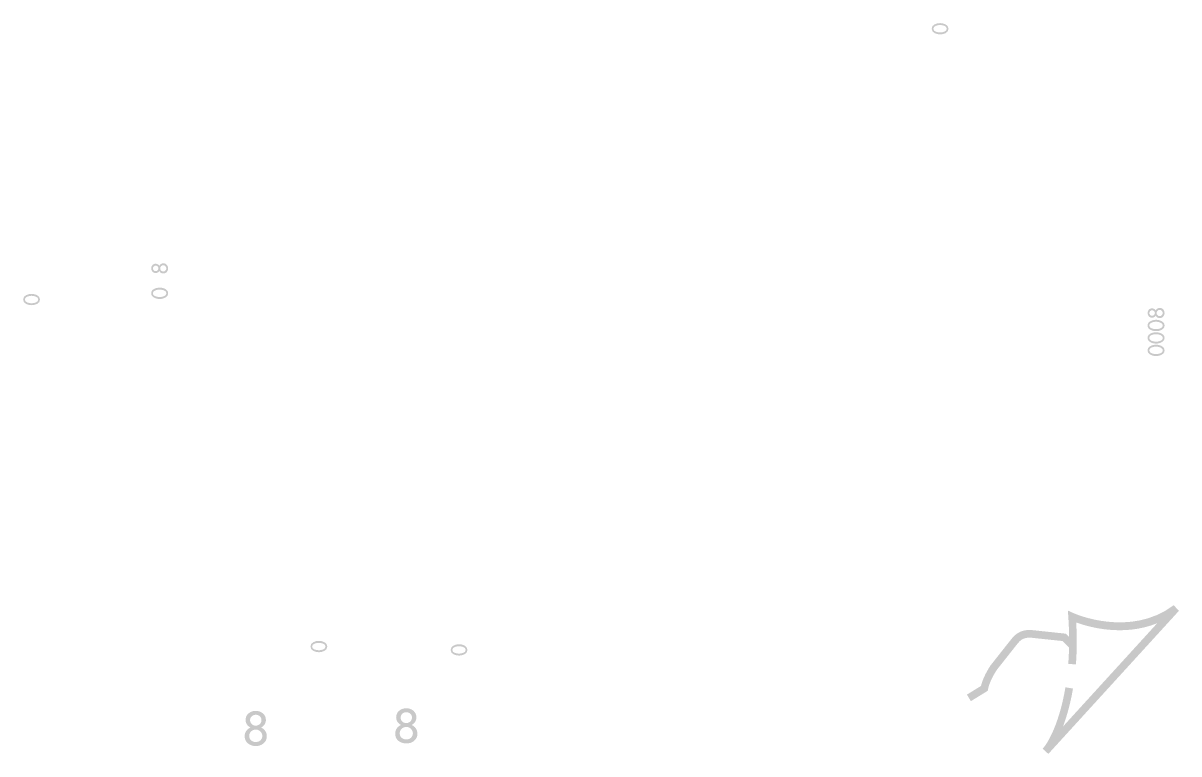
# Model space of a CAD drawing. Header units: inches. Extents: x 223 to 3435, y 564 to 4205.
# Drawn here: x 223.62 to 238.75, y 563.71 to 573.28 of the extents above; entities that cross this region are included whole.
import ezdxf

# ---------------------------------------------------------------- set-up
doc = ezdxf.new("R2010")
doc.units = ezdxf.units.IN
doc.header["$MEASUREMENT"] = 0
doc.layers.add('Livello 1', color=7, linetype='Continuous')

msp = doc.modelspace()

# ---------------------------------------------------------------- hatches: boundary and pattern name
at = {"layer": 'Livello 1', "true_color": 0xffffff}
h = msp.add_hatch(color=7, dxfattribs=at)
h.dxf.hatch_style = 2
edge = h.paths.add_edge_path()
edge.add_spline(control_points=[(235.628, 573.136), (235.584, 573.136), (235.517, 573.155), (235.517, 573.21), (235.517, 573.265), (235.584, 573.284), (235.628, 573.284), (235.671, 573.284), (235.738, 573.264), (235.738, 573.21), (235.738, 573.155), (235.671, 573.136), (235.628, 573.136)], knot_values=[0, 0, 0, 0, 0.035278, 0.035278, 0.035278, 0.070556, 0.070556, 0.070556, 0.105833, 0.105833, 0.105833, 0.141111, 0.141111, 0.141111, 0.141111], degree=3, periodic=0)
edge.add_line((235.628, 573.136), (235.628, 573.136))
edge = h.paths.add_edge_path()
edge.add_spline(control_points=[(235.627, 573.161), (235.657, 573.161), (235.715, 573.172), (235.715, 573.21), (235.715, 573.248), (235.657, 573.259), (235.627, 573.259), (235.598, 573.259), (235.539, 573.248), (235.539, 573.21), (235.539, 573.172), (235.598, 573.161), (235.627, 573.161)], knot_values=[0, 0, 0, 0, 0.035278, 0.035278, 0.035278, 0.070556, 0.070556, 0.070556, 0.105833, 0.105833, 0.105833, 0.141111, 0.141111, 0.141111, 0.141111], degree=3, periodic=0)
edge.add_line((235.627, 573.161), (235.627, 573.161))
h = msp.add_hatch(color=7, dxfattribs=at)
h.dxf.hatch_style = 2
edge = h.paths.add_edge_path()
edge.add_spline(control_points=[(225.422, 570.013), (225.413, 570.018), (225.407, 570.027), (225.403, 570.038), (225.398, 570.029), (225.392, 570.023), (225.383, 570.018), (225.375, 570.012), (225.365, 570.01), (225.355, 570.01), (225.338, 570.01), (225.324, 570.016), (225.313, 570.028), (225.302, 570.04), (225.296, 570.054), (225.296, 570.071), (225.296, 570.088), (225.301, 570.102), (225.313, 570.114), (225.324, 570.126), (225.338, 570.132), (225.355, 570.132), (225.366, 570.132), (225.375, 570.129), (225.383, 570.124), (225.391, 570.12), (225.398, 570.113), (225.403, 570.104), (225.406, 570.115), (225.413, 570.123), (225.422, 570.129), (225.432, 570.134), (225.443, 570.137), (225.454, 570.137), (225.474, 570.137), (225.489, 570.131), (225.5, 570.118), (225.512, 570.105), (225.517, 570.089), (225.517, 570.071), (225.517, 570.053), (225.512, 570.038), (225.5, 570.024), (225.489, 570.011), (225.473, 570.004), (225.454, 570.004), (225.442, 570.004), (225.432, 570.007), (225.422, 570.013)], knot_values=[0, 0, 0, 0, 0.035278, 0.035278, 0.035278, 0.070556, 0.070556, 0.070556, 0.105833, 0.105833, 0.105833, 0.141111, 0.141111, 0.141111, 0.176389, 0.176389, 0.176389, 0.211667, 0.211667, 0.211667, 0.246944, 0.246944, 0.246944, 0.282222, 0.282222, 0.282222, 0.3175, 0.3175, 0.3175, 0.352778, 0.352778, 0.352778, 0.388056, 0.388056, 0.388056, 0.423333, 0.423333, 0.423333, 0.458611, 0.458611, 0.458611, 0.493889, 0.493889, 0.493889, 0.529167, 0.529167, 0.529167, 0.564444, 0.564444, 0.564444, 0.564444], degree=3, periodic=0)
edge.add_line((225.422, 570.013), (225.422, 570.013))
edge = h.paths.add_edge_path()
edge.add_spline(control_points=[(225.329, 570.045), (225.336, 570.038), (225.345, 570.035), (225.355, 570.035), (225.355, 570.035), (225.358, 570.035), (225.358, 570.035), (225.358, 570.035), (225.36, 570.035), (225.36, 570.035), (225.368, 570.036), (225.375, 570.04), (225.381, 570.047), (225.382, 570.049), (225.384, 570.05), (225.385, 570.052), (225.385, 570.053), (225.386, 570.055), (225.388, 570.058), (225.39, 570.062), (225.391, 570.066), (225.391, 570.069), (225.391, 570.069), (225.391, 570.071), (225.391, 570.071), (225.391, 570.071), (225.391, 570.073), (225.391, 570.073), (225.391, 570.077), (225.39, 570.08), (225.389, 570.083), (225.387, 570.086), (225.385, 570.09), (225.381, 570.094), (225.375, 570.101), (225.369, 570.105), (225.36, 570.107), (225.36, 570.107), (225.358, 570.107), (225.358, 570.107), (225.358, 570.107), (225.355, 570.107), (225.355, 570.107), (225.345, 570.107), (225.337, 570.103), (225.329, 570.096), (225.322, 570.089), (225.319, 570.08), (225.319, 570.071), (225.319, 570.061), (225.322, 570.053), (225.329, 570.045)], knot_values=[0, 0, 0, 0, 0.035278, 0.035278, 0.035278, 0.070556, 0.070556, 0.070556, 0.105833, 0.105833, 0.105833, 0.141111, 0.141111, 0.141111, 0.176389, 0.176389, 0.176389, 0.211667, 0.211667, 0.211667, 0.246944, 0.246944, 0.246944, 0.282222, 0.282222, 0.282222, 0.3175, 0.3175, 0.3175, 0.352778, 0.352778, 0.352778, 0.388056, 0.388056, 0.388056, 0.423333, 0.423333, 0.423333, 0.458611, 0.458611, 0.458611, 0.493889, 0.493889, 0.493889, 0.529167, 0.529167, 0.529167, 0.564444, 0.564444, 0.564444, 0.599722, 0.599722, 0.599722, 0.599722], degree=3, periodic=0)
edge.add_line((225.329, 570.045), (225.329, 570.045))
edge = h.paths.add_edge_path()
edge.add_spline(control_points=[(225.425, 570.042), (225.433, 570.034), (225.442, 570.03), (225.454, 570.03), (225.464, 570.03), (225.473, 570.034), (225.482, 570.042), (225.49, 570.051), (225.494, 570.061), (225.494, 570.071), (225.494, 570.081), (225.49, 570.09), (225.482, 570.099), (225.474, 570.108), (225.464, 570.112), (225.454, 570.112), (225.443, 570.112), (225.433, 570.108), (225.425, 570.1), (225.418, 570.091), (225.414, 570.082), (225.414, 570.071), (225.414, 570.06), (225.417, 570.05), (225.425, 570.042)], knot_values=[0, 0, 0, 0, 0.035278, 0.035278, 0.035278, 0.070556, 0.070556, 0.070556, 0.105833, 0.105833, 0.105833, 0.141111, 0.141111, 0.141111, 0.176389, 0.176389, 0.176389, 0.211667, 0.211667, 0.211667, 0.246944, 0.246944, 0.246944, 0.282222, 0.282222, 0.282222, 0.282222], degree=3, periodic=0)
edge.add_line((225.425, 570.042), (225.425, 570.042))
at = {"layer": 'Livello 1', "true_color": 0x010101}
h = msp.add_hatch(color=18, dxfattribs=at)
h.dxf.hatch_style = 2
edge = h.paths.add_edge_path()
edge.add_spline(control_points=[(223.729, 569.589), (223.686, 569.589), (223.618, 569.608), (223.618, 569.663), (223.618, 569.718), (223.686, 569.737), (223.729, 569.737), (223.773, 569.737), (223.84, 569.718), (223.84, 569.663), (223.84, 569.608), (223.773, 569.589), (223.729, 569.589)], knot_values=[0, 0, 0, 0, 0.035278, 0.035278, 0.035278, 0.070556, 0.070556, 0.070556, 0.105833, 0.105833, 0.105833, 0.141111, 0.141111, 0.141111, 0.141111], degree=3, periodic=0)
edge.add_line((223.729, 569.589), (223.729, 569.589))
edge = h.paths.add_edge_path()
edge.add_spline(control_points=[(223.729, 569.614), (223.758, 569.614), (223.817, 569.625), (223.817, 569.663), (223.817, 569.701), (223.758, 569.712), (223.729, 569.712), (223.7, 569.712), (223.641, 569.701), (223.641, 569.663), (223.641, 569.625), (223.7, 569.614), (223.729, 569.614)], knot_values=[0, 0, 0, 0, 0.035278, 0.035278, 0.035278, 0.070556, 0.070556, 0.070556, 0.105833, 0.105833, 0.105833, 0.141111, 0.141111, 0.141111, 0.141111], degree=3, periodic=0)
edge.add_line((223.729, 569.614), (223.729, 569.614))
at = {"layer": 'Livello 1', "true_color": 0xffffff}
h = msp.add_hatch(color=7, dxfattribs=at)
h.dxf.hatch_style = 2
edge = h.paths.add_edge_path()
edge.add_spline(control_points=[(225.494, 569.697), (225.479, 569.686), (225.462, 569.679), (225.444, 569.675), (225.444, 569.675), (225.425, 569.671), (225.425, 569.671), (225.425, 569.671), (225.407, 569.67), (225.407, 569.67), (225.407, 569.67), (225.389, 569.671), (225.389, 569.671), (225.384, 569.672), (225.377, 569.673), (225.37, 569.675), (225.351, 569.679), (225.334, 569.686), (225.319, 569.698), (225.304, 569.709), (225.296, 569.725), (225.296, 569.745), (225.296, 569.765), (225.304, 569.78), (225.319, 569.792), (225.334, 569.803), (225.351, 569.811), (225.37, 569.815), (225.37, 569.815), (225.378, 569.816), (225.378, 569.816), (225.378, 569.816), (225.389, 569.818), (225.389, 569.818), (225.389, 569.818), (225.407, 569.819), (225.407, 569.819), (225.407, 569.819), (225.417, 569.819), (225.417, 569.819), (225.417, 569.819), (225.426, 569.818), (225.426, 569.818), (225.428, 569.818), (225.431, 569.817), (225.434, 569.817), (225.434, 569.817), (225.444, 569.815), (225.444, 569.815), (225.462, 569.811), (225.479, 569.803), (225.494, 569.792), (225.509, 569.78), (225.517, 569.765), (225.517, 569.745), (225.517, 569.725), (225.51, 569.709), (225.494, 569.697)], knot_values=[0, 0, 0, 0, 0.035278, 0.035278, 0.035278, 0.070556, 0.070556, 0.070556, 0.105833, 0.105833, 0.105833, 0.141111, 0.141111, 0.141111, 0.176389, 0.176389, 0.176389, 0.211667, 0.211667, 0.211667, 0.246944, 0.246944, 0.246944, 0.282222, 0.282222, 0.282222, 0.3175, 0.3175, 0.3175, 0.352778, 0.352778, 0.352778, 0.388056, 0.388056, 0.388056, 0.423333, 0.423333, 0.423333, 0.458611, 0.458611, 0.458611, 0.493889, 0.493889, 0.493889, 0.529167, 0.529167, 0.529167, 0.564444, 0.564444, 0.564444, 0.599722, 0.599722, 0.599722, 0.635, 0.635, 0.635, 0.670278, 0.670278, 0.670278, 0.670278], degree=3, periodic=0)
edge.add_line((225.494, 569.697), (225.494, 569.697))
edge = h.paths.add_edge_path()
edge.add_spline(control_points=[(225.335, 569.715), (225.345, 569.709), (225.357, 569.704), (225.371, 569.7), (225.371, 569.7), (225.39, 569.697), (225.39, 569.697), (225.39, 569.697), (225.406, 569.696), (225.406, 569.696), (225.406, 569.696), (225.423, 569.697), (225.423, 569.697), (225.428, 569.697), (225.435, 569.698), (225.442, 569.7), (225.455, 569.703), (225.467, 569.708), (225.478, 569.715), (225.488, 569.721), (225.494, 569.731), (225.494, 569.745), (225.494, 569.757), (225.489, 569.767), (225.478, 569.774), (225.468, 569.78), (225.456, 569.786), (225.442, 569.789), (225.442, 569.789), (225.423, 569.792), (225.423, 569.792), (225.423, 569.792), (225.406, 569.793), (225.406, 569.793), (225.406, 569.793), (225.392, 569.793), (225.392, 569.793), (225.388, 569.793), (225.384, 569.792), (225.381, 569.791), (225.381, 569.791), (225.371, 569.789), (225.371, 569.789), (225.358, 569.786), (225.346, 569.781), (225.335, 569.774), (225.324, 569.767), (225.319, 569.757), (225.319, 569.745), (225.319, 569.732), (225.324, 569.722), (225.335, 569.715)], knot_values=[0, 0, 0, 0, 0.035278, 0.035278, 0.035278, 0.070556, 0.070556, 0.070556, 0.105833, 0.105833, 0.105833, 0.141111, 0.141111, 0.141111, 0.176389, 0.176389, 0.176389, 0.211667, 0.211667, 0.211667, 0.246944, 0.246944, 0.246944, 0.282222, 0.282222, 0.282222, 0.3175, 0.3175, 0.3175, 0.352778, 0.352778, 0.352778, 0.388056, 0.388056, 0.388056, 0.423333, 0.423333, 0.423333, 0.458611, 0.458611, 0.458611, 0.493889, 0.493889, 0.493889, 0.529167, 0.529167, 0.529167, 0.564444, 0.564444, 0.564444, 0.599722, 0.599722, 0.599722, 0.599722], degree=3, periodic=0)
edge.add_line((225.335, 569.715), (225.335, 569.715))
at = {"layer": 'Livello 1', "true_color": 0x19181d}
h = msp.add_hatch(color=250, dxfattribs=at)
h.dxf.hatch_style = 2
edge = h.paths.add_edge_path()
edge.add_spline(control_points=[(238.472, 569.428), (238.463, 569.434), (238.456, 569.442), (238.452, 569.453), (238.447, 569.445), (238.441, 569.438), (238.433, 569.433), (238.424, 569.428), (238.415, 569.425), (238.404, 569.425), (238.388, 569.425), (238.373, 569.431), (238.362, 569.443), (238.351, 569.455), (238.345, 569.47), (238.345, 569.486), (238.345, 569.504), (238.351, 569.518), (238.362, 569.53), (238.373, 569.542), (238.387, 569.547), (238.404, 569.547), (238.415, 569.547), (238.424, 569.545), (238.432, 569.54), (238.44, 569.536), (238.447, 569.529), (238.452, 569.519), (238.455, 569.53), (238.462, 569.539), (238.472, 569.544), (238.481, 569.55), (238.492, 569.553), (238.503, 569.553), (238.523, 569.553), (238.538, 569.547), (238.55, 569.533), (238.561, 569.52), (238.567, 569.505), (238.567, 569.486), (238.567, 569.469), (238.561, 569.453), (238.549, 569.44), (238.538, 569.427), (238.523, 569.42), (238.503, 569.42), (238.492, 569.42), (238.481, 569.423), (238.472, 569.428)], knot_values=[0, 0, 0, 0, 0.035278, 0.035278, 0.035278, 0.070556, 0.070556, 0.070556, 0.105833, 0.105833, 0.105833, 0.141111, 0.141111, 0.141111, 0.176389, 0.176389, 0.176389, 0.211667, 0.211667, 0.211667, 0.246944, 0.246944, 0.246944, 0.282222, 0.282222, 0.282222, 0.3175, 0.3175, 0.3175, 0.352778, 0.352778, 0.352778, 0.388056, 0.388056, 0.388056, 0.423333, 0.423333, 0.423333, 0.458611, 0.458611, 0.458611, 0.493889, 0.493889, 0.493889, 0.529167, 0.529167, 0.529167, 0.564444, 0.564444, 0.564444, 0.564444], degree=3, periodic=0)
edge.add_line((238.472, 569.428), (238.472, 569.428))
edge = h.paths.add_edge_path()
edge.add_spline(control_points=[(238.379, 569.461), (238.386, 569.454), (238.394, 569.45), (238.404, 569.45), (238.404, 569.45), (238.407, 569.45), (238.407, 569.45), (238.407, 569.45), (238.41, 569.45), (238.41, 569.45), (238.417, 569.451), (238.424, 569.456), (238.43, 569.463), (238.432, 569.464), (238.433, 569.466), (238.434, 569.468), (238.435, 569.468), (238.436, 569.47), (238.438, 569.473), (238.439, 569.477), (238.44, 569.481), (238.44, 569.485), (238.44, 569.485), (238.44, 569.486), (238.44, 569.486), (238.44, 569.486), (238.44, 569.488), (238.44, 569.488), (238.44, 569.492), (238.44, 569.496), (238.438, 569.499), (238.437, 569.502), (238.434, 569.506), (238.43, 569.51), (238.425, 569.516), (238.418, 569.521), (238.41, 569.523), (238.41, 569.523), (238.407, 569.523), (238.407, 569.523), (238.407, 569.523), (238.404, 569.523), (238.404, 569.523), (238.395, 569.523), (238.386, 569.519), (238.379, 569.512), (238.372, 569.504), (238.368, 569.496), (238.368, 569.486), (238.368, 569.477), (238.371, 569.468), (238.379, 569.461)], knot_values=[0, 0, 0, 0, 0.035278, 0.035278, 0.035278, 0.070556, 0.070556, 0.070556, 0.105833, 0.105833, 0.105833, 0.141111, 0.141111, 0.141111, 0.176389, 0.176389, 0.176389, 0.211667, 0.211667, 0.211667, 0.246944, 0.246944, 0.246944, 0.282222, 0.282222, 0.282222, 0.3175, 0.3175, 0.3175, 0.352778, 0.352778, 0.352778, 0.388056, 0.388056, 0.388056, 0.423333, 0.423333, 0.423333, 0.458611, 0.458611, 0.458611, 0.493889, 0.493889, 0.493889, 0.529167, 0.529167, 0.529167, 0.564444, 0.564444, 0.564444, 0.599722, 0.599722, 0.599722, 0.599722], degree=3, periodic=0)
edge.add_line((238.379, 569.461), (238.379, 569.461))
edge = h.paths.add_edge_path()
edge.add_spline(control_points=[(238.475, 569.458), (238.482, 569.449), (238.492, 569.445), (238.503, 569.445), (238.513, 569.445), (238.523, 569.45), (238.531, 569.458), (238.539, 569.467), (238.543, 569.476), (238.543, 569.486), (238.543, 569.496), (238.539, 569.506), (238.531, 569.515), (238.523, 569.523), (238.514, 569.528), (238.503, 569.528), (238.492, 569.528), (238.483, 569.523), (238.475, 569.515), (238.467, 569.507), (238.463, 569.497), (238.463, 569.486), (238.463, 569.476), (238.467, 569.466), (238.475, 569.458)], knot_values=[0, 0, 0, 0, 0.035278, 0.035278, 0.035278, 0.070556, 0.070556, 0.070556, 0.105833, 0.105833, 0.105833, 0.141111, 0.141111, 0.141111, 0.176389, 0.176389, 0.176389, 0.211667, 0.211667, 0.211667, 0.246944, 0.246944, 0.246944, 0.282222, 0.282222, 0.282222, 0.282222], degree=3, periodic=0)
edge.add_line((238.475, 569.458), (238.475, 569.458))
h = msp.add_hatch(color=250, dxfattribs=at)
h.dxf.hatch_style = 2
edge = h.paths.add_edge_path()
edge.add_spline(control_points=[(238.544, 569.276), (238.528, 569.265), (238.512, 569.258), (238.494, 569.253), (238.494, 569.253), (238.474, 569.25), (238.474, 569.25), (238.474, 569.25), (238.456, 569.249), (238.456, 569.249), (238.456, 569.249), (238.438, 569.25), (238.438, 569.25), (238.433, 569.251), (238.427, 569.252), (238.419, 569.253), (238.401, 569.257), (238.384, 569.265), (238.368, 569.276), (238.353, 569.288), (238.345, 569.303), (238.345, 569.323), (238.345, 569.343), (238.353, 569.359), (238.368, 569.37), (238.384, 569.382), (238.401, 569.389), (238.419, 569.393), (238.419, 569.393), (238.427, 569.395), (238.427, 569.395), (238.427, 569.395), (238.438, 569.396), (238.438, 569.396), (238.438, 569.396), (238.456, 569.398), (238.456, 569.398), (238.456, 569.398), (238.467, 569.398), (238.467, 569.398), (238.467, 569.398), (238.475, 569.396), (238.475, 569.396), (238.477, 569.396), (238.48, 569.396), (238.483, 569.395), (238.483, 569.395), (238.494, 569.393), (238.494, 569.393), (238.511, 569.389), (238.528, 569.382), (238.543, 569.37), (238.559, 569.359), (238.567, 569.343), (238.567, 569.323), (238.567, 569.304), (238.559, 569.288), (238.544, 569.276)], knot_values=[0, 0, 0, 0, 0.035278, 0.035278, 0.035278, 0.070556, 0.070556, 0.070556, 0.105833, 0.105833, 0.105833, 0.141111, 0.141111, 0.141111, 0.176389, 0.176389, 0.176389, 0.211667, 0.211667, 0.211667, 0.246944, 0.246944, 0.246944, 0.282222, 0.282222, 0.282222, 0.3175, 0.3175, 0.3175, 0.352778, 0.352778, 0.352778, 0.388056, 0.388056, 0.388056, 0.423333, 0.423333, 0.423333, 0.458611, 0.458611, 0.458611, 0.493889, 0.493889, 0.493889, 0.529167, 0.529167, 0.529167, 0.564444, 0.564444, 0.564444, 0.599722, 0.599722, 0.599722, 0.635, 0.635, 0.635, 0.670278, 0.670278, 0.670278, 0.670278], degree=3, periodic=0)
edge.add_line((238.544, 569.276), (238.544, 569.276))
edge = h.paths.add_edge_path()
edge.add_spline(control_points=[(238.384, 569.294), (238.394, 569.287), (238.406, 569.283), (238.42, 569.279), (238.42, 569.279), (238.439, 569.275), (238.439, 569.275), (238.439, 569.275), (238.456, 569.275), (238.456, 569.275), (238.456, 569.275), (238.472, 569.275), (238.472, 569.275), (238.478, 569.276), (238.484, 569.277), (238.491, 569.279), (238.504, 569.282), (238.516, 569.286), (238.527, 569.293), (238.538, 569.3), (238.543, 569.31), (238.543, 569.323), (238.543, 569.336), (238.538, 569.345), (238.527, 569.352), (238.517, 569.359), (238.505, 569.364), (238.491, 569.368), (238.491, 569.368), (238.472, 569.371), (238.472, 569.371), (238.472, 569.371), (238.456, 569.372), (238.456, 569.372), (238.456, 569.372), (238.441, 569.371), (238.441, 569.371), (238.437, 569.371), (238.434, 569.371), (238.43, 569.37), (238.43, 569.37), (238.42, 569.368), (238.42, 569.368), (238.407, 569.365), (238.395, 569.36), (238.384, 569.353), (238.373, 569.346), (238.368, 569.336), (238.368, 569.323), (238.368, 569.311), (238.373, 569.301), (238.384, 569.294)], knot_values=[0, 0, 0, 0, 0.035278, 0.035278, 0.035278, 0.070556, 0.070556, 0.070556, 0.105833, 0.105833, 0.105833, 0.141111, 0.141111, 0.141111, 0.176389, 0.176389, 0.176389, 0.211667, 0.211667, 0.211667, 0.246944, 0.246944, 0.246944, 0.282222, 0.282222, 0.282222, 0.3175, 0.3175, 0.3175, 0.352778, 0.352778, 0.352778, 0.388056, 0.388056, 0.388056, 0.423333, 0.423333, 0.423333, 0.458611, 0.458611, 0.458611, 0.493889, 0.493889, 0.493889, 0.529167, 0.529167, 0.529167, 0.564444, 0.564444, 0.564444, 0.599722, 0.599722, 0.599722, 0.599722], degree=3, periodic=0)
edge.add_line((238.384, 569.294), (238.384, 569.294))
h = msp.add_hatch(color=250, dxfattribs=at)
h.dxf.hatch_style = 2
edge = h.paths.add_edge_path()
edge.add_spline(control_points=[(238.544, 569.113), (238.528, 569.102), (238.512, 569.094), (238.494, 569.09), (238.494, 569.09), (238.474, 569.087), (238.474, 569.087), (238.474, 569.087), (238.456, 569.086), (238.456, 569.086), (238.456, 569.086), (238.438, 569.087), (238.438, 569.087), (238.433, 569.087), (238.427, 569.089), (238.419, 569.09), (238.401, 569.094), (238.384, 569.102), (238.368, 569.113), (238.353, 569.125), (238.345, 569.14), (238.345, 569.16), (238.345, 569.18), (238.353, 569.196), (238.368, 569.207), (238.384, 569.219), (238.401, 569.226), (238.419, 569.23), (238.419, 569.23), (238.427, 569.232), (238.427, 569.232), (238.427, 569.232), (238.438, 569.233), (238.438, 569.233), (238.438, 569.233), (238.456, 569.234), (238.456, 569.234), (238.456, 569.234), (238.467, 569.234), (238.467, 569.234), (238.467, 569.234), (238.475, 569.233), (238.475, 569.233), (238.477, 569.233), (238.48, 569.233), (238.483, 569.232), (238.483, 569.232), (238.494, 569.23), (238.494, 569.23), (238.511, 569.226), (238.528, 569.219), (238.543, 569.207), (238.559, 569.196), (238.567, 569.18), (238.567, 569.16), (238.567, 569.141), (238.559, 569.125), (238.544, 569.113)], knot_values=[0, 0, 0, 0, 0.035278, 0.035278, 0.035278, 0.070556, 0.070556, 0.070556, 0.105833, 0.105833, 0.105833, 0.141111, 0.141111, 0.141111, 0.176389, 0.176389, 0.176389, 0.211667, 0.211667, 0.211667, 0.246944, 0.246944, 0.246944, 0.282222, 0.282222, 0.282222, 0.3175, 0.3175, 0.3175, 0.352778, 0.352778, 0.352778, 0.388056, 0.388056, 0.388056, 0.423333, 0.423333, 0.423333, 0.458611, 0.458611, 0.458611, 0.493889, 0.493889, 0.493889, 0.529167, 0.529167, 0.529167, 0.564444, 0.564444, 0.564444, 0.599722, 0.599722, 0.599722, 0.635, 0.635, 0.635, 0.670278, 0.670278, 0.670278, 0.670278], degree=3, periodic=0)
edge.add_line((238.544, 569.113), (238.544, 569.113))
edge = h.paths.add_edge_path()
edge.add_spline(control_points=[(238.384, 569.131), (238.394, 569.124), (238.406, 569.119), (238.42, 569.116), (238.42, 569.116), (238.439, 569.112), (238.439, 569.112), (238.439, 569.112), (238.456, 569.111), (238.456, 569.111), (238.456, 569.111), (238.472, 569.112), (238.472, 569.112), (238.478, 569.113), (238.484, 569.114), (238.491, 569.116), (238.504, 569.118), (238.516, 569.123), (238.527, 569.13), (238.538, 569.137), (238.543, 569.147), (238.543, 569.16), (238.543, 569.173), (238.538, 569.182), (238.527, 569.189), (238.517, 569.196), (238.505, 569.201), (238.491, 569.205), (238.491, 569.205), (238.472, 569.208), (238.472, 569.208), (238.472, 569.208), (238.456, 569.209), (238.456, 569.209), (238.456, 569.209), (238.441, 569.208), (238.441, 569.208), (238.437, 569.208), (238.434, 569.208), (238.43, 569.207), (238.43, 569.207), (238.42, 569.205), (238.42, 569.205), (238.407, 569.202), (238.395, 569.197), (238.384, 569.19), (238.373, 569.183), (238.368, 569.173), (238.368, 569.16), (238.368, 569.148), (238.373, 569.138), (238.384, 569.131)], knot_values=[0, 0, 0, 0, 0.035278, 0.035278, 0.035278, 0.070556, 0.070556, 0.070556, 0.105833, 0.105833, 0.105833, 0.141111, 0.141111, 0.141111, 0.176389, 0.176389, 0.176389, 0.211667, 0.211667, 0.211667, 0.246944, 0.246944, 0.246944, 0.282222, 0.282222, 0.282222, 0.3175, 0.3175, 0.3175, 0.352778, 0.352778, 0.352778, 0.388056, 0.388056, 0.388056, 0.423333, 0.423333, 0.423333, 0.458611, 0.458611, 0.458611, 0.493889, 0.493889, 0.493889, 0.529167, 0.529167, 0.529167, 0.564444, 0.564444, 0.564444, 0.599722, 0.599722, 0.599722, 0.599722], degree=3, periodic=0)
edge.add_line((238.384, 569.131), (238.384, 569.131))
h = msp.add_hatch(color=250, dxfattribs=at)
h.dxf.hatch_style = 2
edge = h.paths.add_edge_path()
edge.add_spline(control_points=[(238.544, 568.95), (238.528, 568.939), (238.512, 568.931), (238.494, 568.927), (238.494, 568.927), (238.474, 568.924), (238.474, 568.924), (238.474, 568.924), (238.456, 568.923), (238.456, 568.923), (238.456, 568.923), (238.438, 568.924), (238.438, 568.924), (238.433, 568.924), (238.427, 568.925), (238.419, 568.927), (238.401, 568.931), (238.384, 568.939), (238.368, 568.95), (238.353, 568.962), (238.345, 568.977), (238.345, 568.997), (238.345, 569.017), (238.353, 569.033), (238.368, 569.044), (238.384, 569.055), (238.401, 569.063), (238.419, 569.067), (238.419, 569.067), (238.427, 569.069), (238.427, 569.069), (238.427, 569.069), (238.438, 569.07), (238.438, 569.07), (238.438, 569.07), (238.456, 569.071), (238.456, 569.071), (238.456, 569.071), (238.467, 569.071), (238.467, 569.071), (238.467, 569.071), (238.475, 569.07), (238.475, 569.07), (238.477, 569.07), (238.48, 569.07), (238.483, 569.069), (238.483, 569.069), (238.494, 569.067), (238.494, 569.067), (238.511, 569.063), (238.528, 569.056), (238.543, 569.044), (238.559, 569.033), (238.567, 569.017), (238.567, 568.997), (238.567, 568.978), (238.559, 568.962), (238.544, 568.95)], knot_values=[0, 0, 0, 0, 0.035278, 0.035278, 0.035278, 0.070556, 0.070556, 0.070556, 0.105833, 0.105833, 0.105833, 0.141111, 0.141111, 0.141111, 0.176389, 0.176389, 0.176389, 0.211667, 0.211667, 0.211667, 0.246944, 0.246944, 0.246944, 0.282222, 0.282222, 0.282222, 0.3175, 0.3175, 0.3175, 0.352778, 0.352778, 0.352778, 0.388056, 0.388056, 0.388056, 0.423333, 0.423333, 0.423333, 0.458611, 0.458611, 0.458611, 0.493889, 0.493889, 0.493889, 0.529167, 0.529167, 0.529167, 0.564444, 0.564444, 0.564444, 0.599722, 0.599722, 0.599722, 0.635, 0.635, 0.635, 0.670278, 0.670278, 0.670278, 0.670278], degree=3, periodic=0)
edge.add_line((238.544, 568.95), (238.544, 568.95))
edge = h.paths.add_edge_path()
edge.add_spline(control_points=[(238.384, 568.968), (238.394, 568.961), (238.406, 568.956), (238.42, 568.953), (238.42, 568.953), (238.439, 568.949), (238.439, 568.949), (238.439, 568.949), (238.456, 568.948), (238.456, 568.948), (238.456, 568.948), (238.472, 568.949), (238.472, 568.949), (238.478, 568.95), (238.484, 568.951), (238.491, 568.953), (238.504, 568.955), (238.516, 568.96), (238.527, 568.967), (238.538, 568.974), (238.543, 568.984), (238.543, 568.997), (238.543, 569.01), (238.538, 569.019), (238.527, 569.026), (238.517, 569.033), (238.505, 569.038), (238.491, 569.042), (238.491, 569.042), (238.472, 569.045), (238.472, 569.045), (238.472, 569.045), (238.456, 569.046), (238.456, 569.046), (238.456, 569.046), (238.441, 569.045), (238.441, 569.045), (238.437, 569.045), (238.434, 569.045), (238.43, 569.044), (238.43, 569.044), (238.42, 569.042), (238.42, 569.042), (238.407, 569.039), (238.395, 569.034), (238.384, 569.027), (238.373, 569.02), (238.368, 569.01), (238.368, 568.997), (238.368, 568.985), (238.373, 568.975), (238.384, 568.968)], knot_values=[0, 0, 0, 0, 0.035278, 0.035278, 0.035278, 0.070556, 0.070556, 0.070556, 0.105833, 0.105833, 0.105833, 0.141111, 0.141111, 0.141111, 0.176389, 0.176389, 0.176389, 0.211667, 0.211667, 0.211667, 0.246944, 0.246944, 0.246944, 0.282222, 0.282222, 0.282222, 0.3175, 0.3175, 0.3175, 0.352778, 0.352778, 0.352778, 0.388056, 0.388056, 0.388056, 0.423333, 0.423333, 0.423333, 0.458611, 0.458611, 0.458611, 0.493889, 0.493889, 0.493889, 0.529167, 0.529167, 0.529167, 0.564444, 0.564444, 0.564444, 0.599722, 0.599722, 0.599722, 0.599722], degree=3, periodic=0)
edge.add_line((238.384, 568.968), (238.384, 568.968))
at = {"layer": 'Livello 1', "true_color": 0xffffff}
h = msp.add_hatch(color=7, dxfattribs=at)
h.dxf.hatch_style = 2
edge = h.paths.add_edge_path()
edge.add_spline(control_points=[(237.378, 565.554), (237.378, 565.554), (237.301, 565.589), (237.301, 565.589), (237.301, 565.589), (237.307, 565.505), (237.307, 565.505), (237.321, 565.293), (237.321, 565.086), (237.306, 564.891), (237.306, 564.891), (237.406, 564.883), (237.406, 564.883), (237.414, 564.986), (237.418, 565.091), (237.418, 565.199), (237.418, 565.276), (237.414, 565.355), (237.41, 565.433), (237.581, 565.371), (238.027, 565.244), (238.471, 565.423), (238.206, 565.132), (237.562, 564.427), (237.238, 564.071), (237.288, 564.206), (237.335, 564.371), (237.368, 564.567), (237.368, 564.567), (237.269, 564.584), (237.269, 564.584), (237.198, 564.159), (237.064, 563.884), (236.971, 563.779), (236.971, 563.779), (237.045, 563.711), (237.045, 563.711), (237.045, 563.711), (238.755, 565.585), (238.755, 565.585), (238.755, 565.585), (238.687, 565.659), (238.687, 565.659), (238.111, 565.226), (237.385, 565.551), (237.378, 565.554)], knot_values=[0, 0, 0, 0, 0.035278, 0.035278, 0.035278, 0.070556, 0.070556, 0.070556, 0.105833, 0.105833, 0.105833, 0.141111, 0.141111, 0.141111, 0.176389, 0.176389, 0.176389, 0.211667, 0.211667, 0.211667, 0.246944, 0.246944, 0.246944, 0.282222, 0.282222, 0.282222, 0.3175, 0.3175, 0.3175, 0.352778, 0.352778, 0.352778, 0.388056, 0.388056, 0.388056, 0.423333, 0.423333, 0.423333, 0.458611, 0.458611, 0.458611, 0.493889, 0.493889, 0.493889, 0.529167, 0.529167, 0.529167, 0.529167], degree=3, periodic=0)
edge.add_line((237.378, 565.554), (237.378, 565.554))
h = msp.add_hatch(color=7, dxfattribs=at)
h.dxf.hatch_style = 2
edge = h.paths.add_edge_path()
edge.add_spline(control_points=[(236.568, 565.224), (236.567, 565.224), (236.285, 564.866), (236.285, 564.866), (236.285, 564.866), (236.284, 564.864), (236.284, 564.864), (236.221, 564.766), (236.182, 564.678), (236.163, 564.602), (236.135, 564.584), (235.979, 564.488), (235.979, 564.488), (235.979, 564.488), (236.031, 564.402), (236.031, 564.402), (236.031, 564.402), (236.252, 564.538), (236.252, 564.538), (236.252, 564.538), (236.256, 564.56), (236.256, 564.56), (236.269, 564.628), (236.307, 564.712), (236.368, 564.809), (236.372, 564.814), (236.646, 565.161), (236.646, 565.161), (236.708, 565.239), (236.778, 565.235), (236.821, 565.232), (236.821, 565.232), (236.83, 565.232), (236.834, 565.232), (236.836, 565.231), (237.198, 565.193), (237.229, 565.19), (237.249, 565.171), (237.337, 565.086), (237.337, 565.086), (237.337, 565.086), (237.407, 565.159), (237.407, 565.159), (237.407, 565.159), (237.274, 565.286), (237.274, 565.286), (237.274, 565.286), (236.842, 565.332), (236.842, 565.332), (236.842, 565.332), (236.827, 565.333), (236.827, 565.333), (236.777, 565.336), (236.662, 565.343), (236.568, 565.224)], knot_values=[0, 0, 0, 0, 0.035278, 0.035278, 0.035278, 0.070556, 0.070556, 0.070556, 0.105833, 0.105833, 0.105833, 0.141111, 0.141111, 0.141111, 0.176389, 0.176389, 0.176389, 0.211667, 0.211667, 0.211667, 0.246944, 0.246944, 0.246944, 0.282222, 0.282222, 0.282222, 0.3175, 0.3175, 0.3175, 0.352778, 0.352778, 0.352778, 0.388056, 0.388056, 0.388056, 0.423333, 0.423333, 0.423333, 0.458611, 0.458611, 0.458611, 0.493889, 0.493889, 0.493889, 0.529167, 0.529167, 0.529167, 0.564444, 0.564444, 0.564444, 0.599722, 0.599722, 0.599722, 0.635, 0.635, 0.635, 0.635], degree=3, periodic=0)
edge.add_line((236.568, 565.224), (236.568, 565.224))
at = {"layer": 'Livello 1', "true_color": 0x010101}
h = msp.add_hatch(color=18, dxfattribs=at)
h.dxf.hatch_style = 2
edge = h.paths.add_edge_path()
edge.add_spline(control_points=[(227.403, 565.118), (227.403, 565.156), (227.462, 565.166), (227.492, 565.166), (227.521, 565.166), (227.579, 565.156), (227.579, 565.118), (227.579, 565.08), (227.521, 565.069), (227.492, 565.069), (227.462, 565.069), (227.403, 565.08), (227.403, 565.118)], knot_values=[0, 0, 0, 0, 0.035278, 0.035278, 0.035278, 0.070556, 0.070556, 0.070556, 0.105833, 0.105833, 0.105833, 0.141111, 0.141111, 0.141111, 0.141111], degree=3, periodic=0)
edge.add_line((227.403, 565.118), (227.403, 565.118))
edge = h.paths.add_edge_path()
edge.add_spline(control_points=[(227.603, 565.118), (227.603, 565.172), (227.535, 565.192), (227.492, 565.192), (227.448, 565.192), (227.381, 565.173), (227.381, 565.118), (227.381, 565.063), (227.448, 565.043), (227.492, 565.043), (227.535, 565.043), (227.603, 565.063), (227.603, 565.118)], knot_values=[0, 0, 0, 0, 0.035278, 0.035278, 0.035278, 0.070556, 0.070556, 0.070556, 0.105833, 0.105833, 0.105833, 0.141111, 0.141111, 0.141111, 0.141111], degree=3, periodic=0)
edge.add_line((227.603, 565.118), (227.603, 565.118))
h = msp.add_hatch(color=18, dxfattribs=at)
h.dxf.hatch_style = 2
edge = h.paths.add_edge_path()
edge.add_spline(control_points=[(229.239, 565.073), (229.239, 565.111), (229.298, 565.122), (229.327, 565.122), (229.357, 565.122), (229.415, 565.111), (229.415, 565.073), (229.415, 565.035), (229.357, 565.025), (229.327, 565.025), (229.298, 565.025), (229.239, 565.035), (229.239, 565.073)], knot_values=[0, 0, 0, 0, 0.035278, 0.035278, 0.035278, 0.070556, 0.070556, 0.070556, 0.105833, 0.105833, 0.105833, 0.141111, 0.141111, 0.141111, 0.141111], degree=3, periodic=0)
edge.add_line((229.239, 565.073), (229.239, 565.073))
edge = h.paths.add_edge_path()
edge.add_spline(control_points=[(229.438, 565.073), (229.438, 565.128), (229.371, 565.148), (229.328, 565.148), (229.284, 565.148), (229.217, 565.128), (229.217, 565.073), (229.217, 565.018), (229.284, 564.999), (229.328, 564.999), (229.371, 564.999), (229.438, 565.019), (229.438, 565.073)], knot_values=[0, 0, 0, 0, 0.035278, 0.035278, 0.035278, 0.070556, 0.070556, 0.070556, 0.105833, 0.105833, 0.105833, 0.141111, 0.141111, 0.141111, 0.141111], degree=3, periodic=0)
edge.add_line((229.438, 565.073), (229.438, 565.073))
h = msp.add_hatch(color=18, dxfattribs=at)
h.dxf.hatch_style = 2
edge = h.paths.add_edge_path()
edge.add_spline(control_points=[(228.706, 564.09), (228.73, 564.08), (228.749, 564.065), (228.762, 564.045), (228.775, 564.024), (228.782, 564.002), (228.782, 563.977), (228.782, 563.937), (228.768, 563.905), (228.739, 563.882), (228.711, 563.859), (228.677, 563.848), (228.637, 563.848), (228.596, 563.848), (228.562, 563.86), (228.533, 563.883), (228.505, 563.907), (228.491, 563.938), (228.491, 563.977), (228.491, 564.002), (228.498, 564.025), (228.512, 564.045), (228.525, 564.065), (228.544, 564.08), (228.568, 564.09), (228.548, 564.1), (228.532, 564.114), (228.521, 564.131), (228.51, 564.149), (228.504, 564.168), (228.504, 564.188), (228.504, 564.225), (228.517, 564.254), (228.543, 564.276), (228.569, 564.298), (228.6, 564.309), (228.636, 564.309), (228.674, 564.309), (228.705, 564.298), (228.731, 564.276), (228.757, 564.253), (228.769, 564.224), (228.769, 564.188), (228.769, 564.168), (228.764, 564.149), (228.753, 564.132), (228.742, 564.114), (228.727, 564.1), (228.706, 564.09)], knot_values=[0, 0, 0, 0, 0.035278, 0.035278, 0.035278, 0.070556, 0.070556, 0.070556, 0.105833, 0.105833, 0.105833, 0.141111, 0.141111, 0.141111, 0.176389, 0.176389, 0.176389, 0.211667, 0.211667, 0.211667, 0.246944, 0.246944, 0.246944, 0.282222, 0.282222, 0.282222, 0.3175, 0.3175, 0.3175, 0.352778, 0.352778, 0.352778, 0.388056, 0.388056, 0.388056, 0.423333, 0.423333, 0.423333, 0.458611, 0.458611, 0.458611, 0.493889, 0.493889, 0.493889, 0.529167, 0.529167, 0.529167, 0.564444, 0.564444, 0.564444, 0.564444], degree=3, periodic=0)
edge.add_line((228.706, 564.09), (228.706, 564.09))
edge = h.paths.add_edge_path()
edge.add_spline(control_points=[(228.636, 563.9), (228.661, 563.9), (228.681, 563.908), (228.698, 563.923), (228.714, 563.938), (228.723, 563.957), (228.723, 563.982), (228.723, 564.004), (228.714, 564.023), (228.697, 564.04), (228.68, 564.056), (228.66, 564.064), (228.637, 564.064), (228.613, 564.064), (228.593, 564.056), (228.576, 564.04), (228.56, 564.024), (228.551, 564.004), (228.551, 563.982), (228.551, 563.957), (228.559, 563.938), (228.576, 563.923), (228.592, 563.908), (228.613, 563.9), (228.636, 563.9)], knot_values=[0, 0, 0, 0, 0.035278, 0.035278, 0.035278, 0.070556, 0.070556, 0.070556, 0.105833, 0.105833, 0.105833, 0.141111, 0.141111, 0.141111, 0.176389, 0.176389, 0.176389, 0.211667, 0.211667, 0.211667, 0.246944, 0.246944, 0.246944, 0.282222, 0.282222, 0.282222, 0.282222], degree=3, periodic=0)
edge.add_line((228.636, 563.9), (228.636, 563.9))
edge = h.paths.add_edge_path()
edge.add_spline(control_points=[(228.636, 564.115), (228.656, 564.115), (228.674, 564.122), (228.689, 564.136), (228.704, 564.15), (228.711, 564.167), (228.711, 564.187), (228.711, 564.208), (228.704, 564.225), (228.689, 564.238), (228.675, 564.251), (228.657, 564.257), (228.637, 564.257), (228.616, 564.257), (228.599, 564.251), (228.584, 564.238), (228.57, 564.225), (228.563, 564.208), (228.563, 564.187), (228.563, 564.167), (228.57, 564.15), (228.584, 564.136), (228.599, 564.122), (228.616, 564.115), (228.636, 564.115)], knot_values=[0, 0, 0, 0, 0.035278, 0.035278, 0.035278, 0.070556, 0.070556, 0.070556, 0.105833, 0.105833, 0.105833, 0.141111, 0.141111, 0.141111, 0.176389, 0.176389, 0.176389, 0.211667, 0.211667, 0.211667, 0.246944, 0.246944, 0.246944, 0.282222, 0.282222, 0.282222, 0.282222], degree=3, periodic=0)
edge.add_line((228.636, 564.115), (228.636, 564.115))
h = msp.add_hatch(color=18, dxfattribs=at)
h.dxf.hatch_style = 2
edge = h.paths.add_edge_path()
edge.add_spline(control_points=[(226.735, 564.056), (226.758, 564.046), (226.777, 564.031), (226.79, 564.011), (226.804, 563.991), (226.81, 563.968), (226.81, 563.943), (226.81, 563.903), (226.796, 563.872), (226.768, 563.849), (226.739, 563.826), (226.705, 563.814), (226.665, 563.814), (226.624, 563.814), (226.59, 563.826), (226.562, 563.85), (226.534, 563.873), (226.52, 563.905), (226.52, 563.943), (226.52, 563.969), (226.526, 563.991), (226.54, 564.011), (226.554, 564.032), (226.573, 564.046), (226.597, 564.056), (226.576, 564.067), (226.56, 564.08), (226.549, 564.098), (226.538, 564.115), (226.532, 564.134), (226.532, 564.154), (226.532, 564.191), (226.545, 564.221), (226.571, 564.242), (226.598, 564.264), (226.628, 564.275), (226.664, 564.275), (226.702, 564.275), (226.733, 564.264), (226.759, 564.242), (226.785, 564.22), (226.798, 564.19), (226.798, 564.154), (226.798, 564.134), (226.792, 564.116), (226.782, 564.098), (226.771, 564.081), (226.755, 564.067), (226.735, 564.056)], knot_values=[0, 0, 0, 0, 0.035278, 0.035278, 0.035278, 0.070556, 0.070556, 0.070556, 0.105833, 0.105833, 0.105833, 0.141111, 0.141111, 0.141111, 0.176389, 0.176389, 0.176389, 0.211667, 0.211667, 0.211667, 0.246944, 0.246944, 0.246944, 0.282222, 0.282222, 0.282222, 0.3175, 0.3175, 0.3175, 0.352778, 0.352778, 0.352778, 0.388056, 0.388056, 0.388056, 0.423333, 0.423333, 0.423333, 0.458611, 0.458611, 0.458611, 0.493889, 0.493889, 0.493889, 0.529167, 0.529167, 0.529167, 0.564444, 0.564444, 0.564444, 0.564444], degree=3, periodic=0)
edge.add_line((226.735, 564.056), (226.735, 564.056))
edge = h.paths.add_edge_path()
edge.add_spline(control_points=[(226.664, 563.867), (226.689, 563.867), (226.71, 563.874), (226.726, 563.889), (226.743, 563.904), (226.751, 563.924), (226.751, 563.948), (226.751, 563.971), (226.742, 563.99), (226.725, 564.006), (226.709, 564.022), (226.688, 564.03), (226.665, 564.03), (226.642, 564.03), (226.622, 564.022), (226.605, 564.006), (226.588, 563.99), (226.58, 563.971), (226.58, 563.948), (226.58, 563.924), (226.588, 563.904), (226.604, 563.889), (226.621, 563.874), (226.641, 563.867), (226.664, 563.867)], knot_values=[0, 0, 0, 0, 0.035278, 0.035278, 0.035278, 0.070556, 0.070556, 0.070556, 0.105833, 0.105833, 0.105833, 0.141111, 0.141111, 0.141111, 0.176389, 0.176389, 0.176389, 0.211667, 0.211667, 0.211667, 0.246944, 0.246944, 0.246944, 0.282222, 0.282222, 0.282222, 0.282222], degree=3, periodic=0)
edge.add_line((226.664, 563.867), (226.664, 563.867))
edge = h.paths.add_edge_path()
edge.add_spline(control_points=[(226.664, 564.081), (226.685, 564.081), (226.702, 564.088), (226.717, 564.102), (226.732, 564.116), (226.74, 564.133), (226.74, 564.153), (226.74, 564.174), (226.732, 564.191), (226.718, 564.204), (226.703, 564.217), (226.686, 564.224), (226.665, 564.224), (226.645, 564.224), (226.627, 564.217), (226.613, 564.204), (226.598, 564.191), (226.591, 564.174), (226.591, 564.153), (226.591, 564.134), (226.598, 564.117), (226.613, 564.103), (226.627, 564.088), (226.644, 564.081), (226.664, 564.081)], knot_values=[0, 0, 0, 0, 0.035278, 0.035278, 0.035278, 0.070556, 0.070556, 0.070556, 0.105833, 0.105833, 0.105833, 0.141111, 0.141111, 0.141111, 0.176389, 0.176389, 0.176389, 0.211667, 0.211667, 0.211667, 0.246944, 0.246944, 0.246944, 0.282222, 0.282222, 0.282222, 0.282222], degree=3, periodic=0)
edge.add_line((226.664, 564.081), (226.664, 564.081))

doc.saveas('drawing.dxf')
